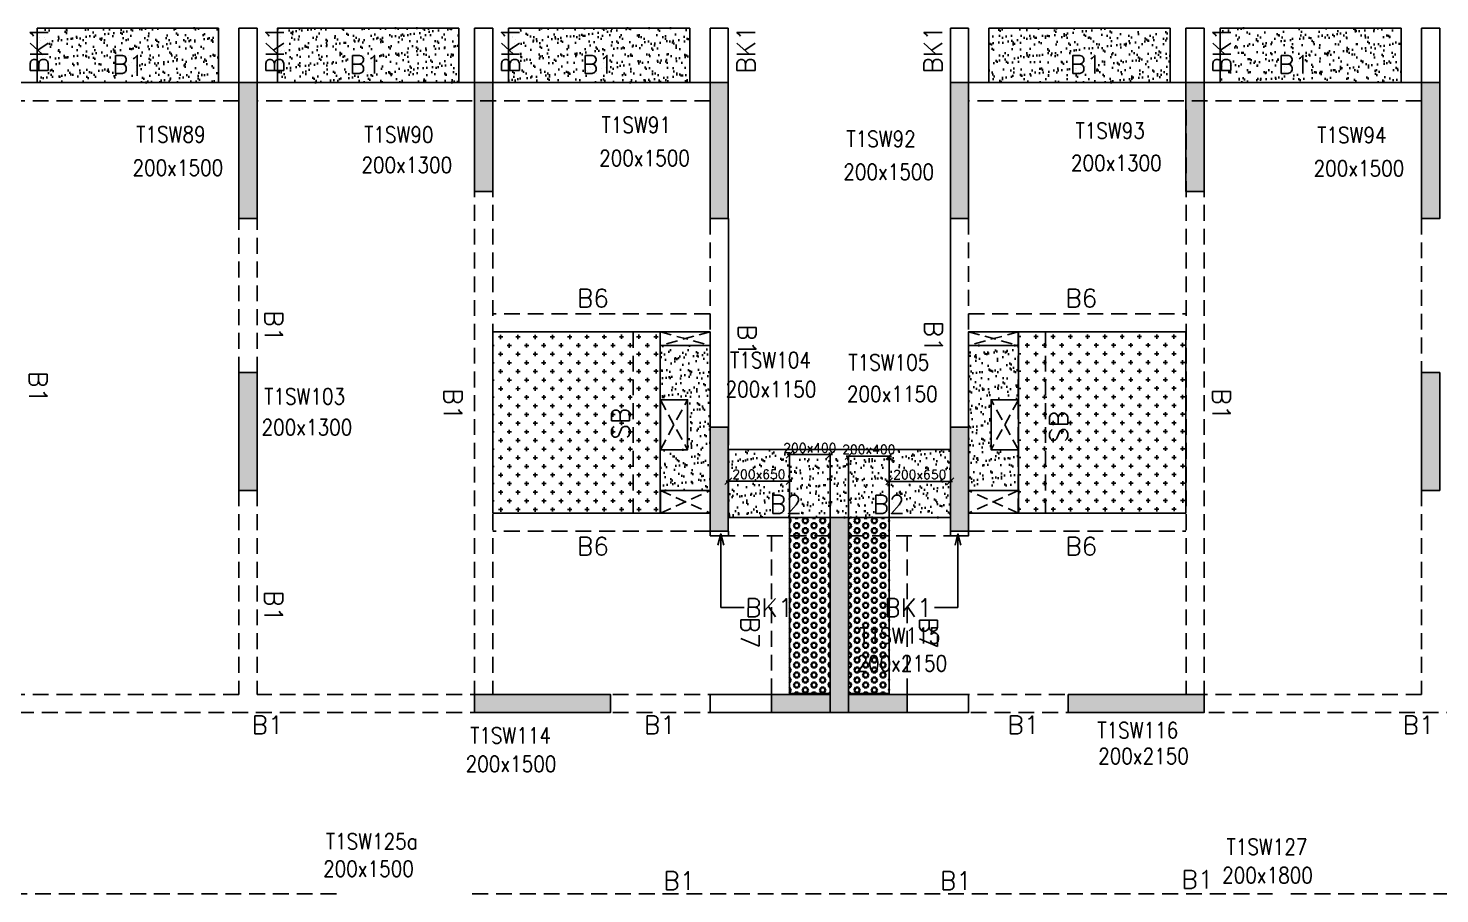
# Model space of a CAD drawing. Header units: millimetres. Extents: x 1078357 to 2594950, y -5122486 to -4636555.
# Drawn here: x 2117410 to 2132985, y -4665859 to -4656309 of the extents above; entities that cross this region are included whole.
import ezdxf

# ---------------------------------------------------------------- set-up
doc = ezdxf.new("R2010")
doc.units = ezdxf.units.MM
doc.header["$PDMODE"] = 35
for name, pattern in [('CONTINOUS', [0]), ('HIDDEN', [0.375, 0.25, -0.125]), ('New Retail block$0$CONTINOUS', [0])]:
    doc.linetypes.add(name, pattern=pattern)
doc.layers.get('0').update_dxf_attribs({"lineweight": 0})
doc.layers.get('Defpoints').update_dxf_attribs({"lineweight": 0})
for name, color, linetype, lineweight in [('A-_ANOTDIMA_D-', 6, 'Continuous', 13), ('COL. NO.', 30, 'Continuous', 25), ('COL. SIZE', 7, 'Continuous', 25), ('DIM', 9, 'Continuous', 25), ('HATCH', 8, 'Continuous', 30)]:
    doc.layers.add(name, color=color, linetype=linetype, lineweight=lineweight)
for name, color, linetype in [('B-200x325', 201, 'HIDDEN'), ('DROP SLAB', 8, 'Continuous'), ('NON STR. RCC WALL', 6, 'Continuous'), ('S-BEAM', 3, 'HIDDEN'), ('S-BEAM NO.', 6, 'Continuous'), ('S-COLUMN', 1, 'Continuous'), ('S-CUTOUT', 8, 'HIDDEN'), ('S-SLAB-PROJECTION', 54, 'New Retail block$0$CONTINOUS'), ('SLAB FOLD', 8, 'Continuous')]:
    doc.layers.add(name, color=color, linetype=linetype)
doc.styles.add('Roman', font='romans')
doc.styles.add('ROMANS', font='romans.shx', dxfattribs={"width": 0.85})
doc.dimstyles.new('HARESH', dxfattribs={"dimtxt": 150, "dimasz": 75, "dimexe": 0, "dimexo": 0, "dimgap": 25, "dimtad": 1, "dimdec": 0, "dimdsep": 46, "dimtxsty": 'Roman', "dimblk": 'OBLIQUE', "dimcen": 225, "dimdle": 25, "dimclrd": 2, "dimclre": 2, "dimclrt": 7, "dimadec": 8, "dimazin": 1, "dimtfac": 1, "dimtdec": 0, "dimtmove": 0, "dimatfit": 0, "dimfxl": 1, "dimlwd": -1, "dimlwe": -1, "dimarcsym": 0})
pattern_1 = [(37.4701541, (-856948.2, 9330660.76), (-4.7236114, 146.8264517), [0, -115.824, 0, -129.54, 0, -123.825]), (7.4701541, (-856948.2, 9330660.76), (134.9689868, 214.9772528), [0, -62.484, 0, -104.394, 0, -40.005]), (327.4701541, (-857041.93, 9330660.81), (237.2979035, 0.3075449), [0, -38.1, 0, -137.16, 0, -179.07]), (317.4701541, (-857041.93, 9330660.81), (229.1017424, 66.759465), [0, -19.05, 0, -89.916, 0, -102.87])]
pattern_2 = [(180.03079016, (-2312731.52, 14064816.13), (-95.1987999, -95.3011726), [47.625, -142.875]), (270.03079016, (-2312755.34, 14064839.93), (95.3011726, -95.1987999), [47.625, -142.875])]
pattern_3 = [(180, (2051610.09, -4474904.467), (-7e-15, -54.992613), [31.75, -63.5]), (300, (2051610.09, -4474904.467), (47.625, 27.496307), [31.75, -63.5]), (240, (2051578.34, -4474904.467), (47.625, -27.496307), [31.75, -63.5])]

# ---------------------------------------------------------------- blocks, each defined once
blk = doc.blocks.new('_Oblique')
at = {"color": 0, "linetype": 'ByBlock', "lineweight": -2}
blk.add_line((-0.5, -0.5), (0.5, 0.5), dxfattribs=at)
blk = doc.blocks.new('*D1491')
at = {"layer": 'Defpoints', "color": 0, "ltscale": 700, "transparency": 16777216}
for p in [(2125810, -4661014), (2125810, -4661709, 0), (2126260, -4661709, 0)]:
    blk.add_point(p, dxfattribs=at)
at = {"layer": 'DIM', "color": 2, "ltscale": 700, "transparency": 16777216}
for p, q in [((2126285, -4661014), (2125785, -4661014)), ((2125810, -4661709), (2125810, -4661014)), ((2126260, -4661709), (2126260, -4661014))]:
    blk.add_line(p, q, dxfattribs=at)
at = {"layer": 'DIM', "color": 2, "ltscale": 700, "transparency": 16777216, "xscale": 75, "yscale": 75, "zscale": 75, "rotation": 180}
blk.add_blockref('_Oblique', (2125810, -4661014), dxfattribs=at)
at = {"layer": 'DIM', "color": 2, "ltscale": 700, "transparency": 16777216, "xscale": 75, "yscale": 75, "zscale": 75}
blk.add_blockref('_Oblique', (2126260, -4661014), dxfattribs=at)
at = {"layer": 'DIM', "color": 7, "ltscale": 700, "transparency": 16777216, "insert": (2126035, -4660939), "char_height": 150, "attachment_point": 5, "style": 'Roman'}
blk.add_mtext('{\\H0.666667x;200x400}', dxfattribs=at)
blk = doc.blocks.new('*D1492')
at = {"layer": 'Defpoints', "color": 0, "ltscale": 700, "transparency": 16777216}
for p in [(2125135, -4661307), (2125135, -4661709, 0), (2125810, -4661709, 0)]:
    blk.add_point(p, dxfattribs=at)
at = {"layer": 'DIM', "color": 2, "ltscale": 700, "transparency": 16777216}
for p, q in [((2125835, -4661307), (2125110, -4661307)), ((2125135, -4661709), (2125135, -4661307)), ((2125810, -4661709), (2125810, -4661307))]:
    blk.add_line(p, q, dxfattribs=at)
at = {"layer": 'DIM', "color": 2, "ltscale": 700, "transparency": 16777216, "xscale": 75, "yscale": 75, "zscale": 75, "rotation": 180}
blk.add_blockref('_Oblique', (2125135, -4661307), dxfattribs=at)
at = {"layer": 'DIM', "color": 2, "ltscale": 700, "transparency": 16777216, "xscale": 75, "yscale": 75, "zscale": 75}
blk.add_blockref('_Oblique', (2125810, -4661307), dxfattribs=at)
at = {"layer": 'DIM', "color": 7, "ltscale": 700, "transparency": 16777216, "insert": (2125472, -4661232), "char_height": 150, "attachment_point": 5, "style": 'Roman'}
blk.add_mtext('{\\H0.666667x;200x650}', dxfattribs=at)
blk = doc.blocks.new('*D1493')
at = {"layer": 'Defpoints', "color": 0, "ltscale": 700, "transparency": 16777216}
for p in [(2126910, -4661032), (2126460, -4661709, 0), (2126910, -4661709, 0)]:
    blk.add_point(p, dxfattribs=at)
at = {"layer": 'DIM', "color": 2, "ltscale": 700, "transparency": 16777216}
for p, q in [((2126435, -4661032), (2126935, -4661032)), ((2126460, -4661709), (2126460, -4661032)), ((2126910, -4661709), (2126910, -4661032))]:
    blk.add_line(p, q, dxfattribs=at)
at = {"layer": 'DIM', "color": 2, "ltscale": 700, "transparency": 16777216, "xscale": 75, "yscale": 75, "zscale": 75, "rotation": 180}
blk.add_blockref('_Oblique', (2126460, -4661032), dxfattribs=at)
at = {"layer": 'DIM', "color": 2, "ltscale": 700, "transparency": 16777216, "xscale": 75, "yscale": 75, "zscale": 75}
blk.add_blockref('_Oblique', (2126910, -4661032), dxfattribs=at)
at = {"layer": 'DIM', "color": 7, "ltscale": 700, "transparency": 16777216, "insert": (2126685, -4660957), "char_height": 150, "attachment_point": 5, "style": 'Roman'}
blk.add_mtext('{\\H0.666667x;200x400}', dxfattribs=at)
blk = doc.blocks.new('*D1494')
at = {"layer": 'Defpoints', "color": 0, "ltscale": 700, "transparency": 16777216}
for p in [(2127585, -4661309), (2126910, -4661709, 0), (2127585, -4661709, 0)]:
    blk.add_point(p, dxfattribs=at)
at = {"layer": 'DIM', "color": 2, "ltscale": 700, "transparency": 16777216}
for p, q in [((2126885, -4661309), (2127610, -4661309)), ((2126910, -4661709), (2126910, -4661309)), ((2127585, -4661709), (2127585, -4661309))]:
    blk.add_line(p, q, dxfattribs=at)
at = {"layer": 'DIM', "color": 2, "ltscale": 700, "transparency": 16777216, "xscale": 75, "yscale": 75, "zscale": 75, "rotation": 180}
blk.add_blockref('_Oblique', (2126910, -4661309), dxfattribs=at)
at = {"layer": 'DIM', "color": 2, "ltscale": 700, "transparency": 16777216, "xscale": 75, "yscale": 75, "zscale": 75}
blk.add_blockref('_Oblique', (2127585, -4661309), dxfattribs=at)
at = {"layer": 'DIM', "color": 7, "ltscale": 700, "transparency": 16777216, "insert": (2127247, -4661234), "char_height": 150, "attachment_point": 5, "style": 'Roman'}
blk.add_mtext('{\\H0.666667x;200x650}', dxfattribs=at)
blk = doc.blocks.new('G$CD63B60BD')
at = {"layer": 'COL. NO.', "linetype": 'Continuous', "style": 'ROMANS', "width": 0.85}
for s, p in [('T1SW91', (74827, 15346, -320)), ('T1SW93', (80056, 15282, -320)), ('T1SW89', (69692, 15241, -320)), ('T1SW90', (72207, 15239, -270)), ('T1SW92', (77528, 15192, -320)), ('T1SW94', (82723, 15234, -320)), ('T1SW104', (76244, 12751, -320)), ('T1SW105', (77550, 12725, -320)), ('T1SW103', (71104, 12350, -320)), ('T1SW115', (77672, 9711, -320)), ('T1SW114', (73376, 8609, -320)), ('T1SW116', (80297, 8667, -320)), ('T1SW125a', (71784, 7441, -320)), ('T1SW127', (81723, 7381, -320))]:
    blk.add_text(s, height=175, dxfattribs=at).set_placement(p)
at = {"layer": 'COL. SIZE', "linetype": 'Continuous', "style": 'ROMANS', "width": 0.85}
for s, p in [('200x1500', (74800, 14979, -320)), ('200x1500', (69651, 14873, -320)), ('200x1300', (72177, 14904, -270)), ('200x1500', (77494, 14828, -320)), ('200x1300', (80006, 14926, -320)), ('200x1500', (82683, 14866, -320)), ('200x1150', (76195, 12430, -320)), ('200x1150', (77534, 12377, -320)), ('200x1300', (71075, 12010, -320)), ('200x2150', (77639, 9404, -320)), ('200x1500', (73327, 8296, -320)), ('200x2150', (80306, 8381, -320)), ('200x1500', (71754, 7138, -320)), ('200x1800', (81674, 7067, -320))]:
    blk.add_text(s, height=175, dxfattribs=at).set_placement(p)

msp = doc.modelspace()

# ---------------------------------------------------------------- hatches: boundary and pattern name
at = {"layer": 'DROP SLAB'}
h = msp.add_hatch(dxfattribs=at)
h.set_pattern_fill('CROSS', color=8, scale=15, angle=179.96921)
h.set_pattern_definition(pattern_2)
h.paths.add_polyline_path([(2124384.6, -4659659.8), (2122534.9, -4659659.8), (2122534.9, -4661659.6), (2124384.6, -4661659.6)])
h = msp.add_hatch(dxfattribs=at)
h.set_pattern_fill('CROSS', color=8, scale=15, angle=0.03079)
h.set_pattern_definition(pattern_2)
h.paths.add_polyline_path([(2128335.1, -4659659.7), (2130184.9, -4659659.7), (2130184.9, -4661659.5), (2128335.1, -4661659.5)])
at = {"layer": 'HATCH'}
h = msp.add_hatch(dxfattribs=at)
h.set_pattern_fill('AR-SAND', color=8, scale=3, angle=179.97015)
h.set_pattern_definition([(37.4701541, (-846448.2, 9330660.76), (-4.7236114, 146.8264517), [0, -115.824, 0, -129.54, 0, -123.825]), (7.4701541, (-846448.2, 9330660.76), (134.9689868, 214.9772528), [0, -62.484, 0, -104.394, 0, -40.005]), (327.4701541, (-846541.93, 9330660.81), (237.2979035, 0.3075449), [0, -38.1, 0, -137.16, 0, -179.07]), (317.4701541, (-846541.93, 9330660.81), (229.1017424, 66.759465), [0, -19.05, 0, -89.916, 0, -102.87])])
h.paths.add_polyline_path([(2119510.3, -4656309.5), (2117510.3, -4656309.5), (2117510.3, -4656909.5), (2119510.3, -4656909.5)])
h = msp.add_hatch(dxfattribs=at)
h.set_pattern_fill('AR-SAND', color=8, scale=3, angle=179.97015)
h.set_pattern_definition([(37.4701541, (-849098.2, 9330660.76), (-4.7236114, 146.8264517), [0, -115.824, 0, -129.54, 0, -123.825]), (7.4701541, (-849098.2, 9330660.76), (134.9689868, 214.9772528), [0, -62.484, 0, -104.394, 0, -40.005]), (327.4701541, (-849191.93, 9330660.81), (237.2979035, 0.3075449), [0, -38.1, 0, -137.16, 0, -179.07]), (317.4701541, (-849191.93, 9330660.81), (229.1017424, 66.759465), [0, -19.05, 0, -89.916, 0, -102.87])])
h.paths.add_polyline_path([(2122160.3, -4656309.5), (2120160.3, -4656309.5), (2120160.3, -4656909.5), (2122160.3, -4656909.5)])
h = msp.add_hatch(dxfattribs=at)
h.set_pattern_fill('AR-SAND', color=8, scale=3, angle=179.97015)
h.set_pattern_definition([(37.4701541, (-851648.2, 9330660.76), (-4.7236114, 146.8264517), [0, -115.824, 0, -129.54, 0, -123.825]), (7.4701541, (-851648.2, 9330660.76), (134.9689868, 214.9772528), [0, -62.484, 0, -104.394, 0, -40.005]), (327.4701541, (-851741.93, 9330660.81), (237.2979035, 0.3075449), [0, -38.1, 0, -137.16, 0, -179.07]), (317.4701541, (-851741.93, 9330660.81), (229.1017424, 66.759465), [0, -19.05, 0, -89.916, 0, -102.87])])
h.paths.add_polyline_path([(2124710.3, -4656309.5), (2122710.3, -4656309.5), (2122710.3, -4656909.5), (2124710.3, -4656909.5)])
h = msp.add_hatch(dxfattribs=at)
h.set_pattern_fill('AR-SAND', color=8, scale=3, angle=179.97015)
h.set_pattern_definition(pattern_1)
h.paths.add_polyline_path([(2130010.3, -4656309.5), (2128010.3, -4656309.5), (2128010.3, -4656909.5), (2130010.3, -4656909.5)])
h = msp.add_hatch(dxfattribs=at)
h.set_pattern_fill('AR-SAND', color=8, scale=3, angle=179.97015)
h.set_pattern_definition(pattern_1)
h.paths.add_polyline_path([(2132560.3, -4656309.5), (2130560.3, -4656309.5), (2130560.3, -4656909.5), (2132560.3, -4656909.5)])
h = msp.add_hatch(dxfattribs=at)
h.set_pattern_fill('AR-SAND', color=8, scale=3, angle=0.02985)
h.set_pattern_definition([(37.47015413, (-2907098.67, 18698699.15), (-4.72361136, 146.8264517), [0, -115.824, 0, -129.54, 0, -123.825]), (7.4701541, (-2907098.67, 18698699.15), (134.9689868, 214.9772528), [0, -62.484, 0, -104.394, 0, -40.005]), (327.4701541, (-2907192.4, 18698699.2), (237.2979035, 0.3075449), [0, -38.1, 0, -137.16, 0, -179.07]), (317.4701541, (-2907192.4, 18698699.2), (229.1017424, 66.759465), [0, -19.05, 0, -89.916, 0, -102.87])])
h.paths.add_polyline_path([(2124934.3, -4659809.5), (2124384.3, -4659809.5), (2124384.3, -4660409.5), (2124684.3, -4660409.5), (2124684.3, -4660959.5), (2124384.3, -4660959.4), (2124384.3, -4661409.5), (2124934.3, -4661409.5)])
h = msp.add_hatch(dxfattribs=at)
h.set_pattern_fill('AR-SAND', color=8, scale=3, angle=179.97015)
h.set_pattern_definition([(37.47015413, (-2907097.9, 18698699.08), (-4.72361136, 146.8264517), [0, -115.824, 0, -129.54, 0, -123.825]), (7.4701541, (-2907097.9, 18698699.08), (134.9689868, 214.9772528), [0, -62.484, 0, -104.394, 0, -40.005]), (327.4701541, (-2907191.62, 18698699.13), (237.2979035, 0.3075449), [0, -38.1, 0, -137.16, 0, -179.07]), (317.4701541, (-2907191.62, 18698699.13), (229.1017424, 66.759465), [0, -19.05, 0, -89.916, 0, -102.87])])
h.paths.add_polyline_path([(2127785.1, -4659809.5), (2128335.1, -4659809.5), (2128335.1, -4660409.6), (2128035.1, -4660409.6), (2128035.1, -4660959.5), (2128335.1, -4660959.5), (2128335.1, -4661409.5), (2127785.1, -4661409.5)])
h = msp.add_hatch(dxfattribs=at)
h.set_pattern_fill('AR-SAND', color=8, scale=3, angle=179.97015)
h.set_pattern_definition([(37.4701541, (-1948873.02, 14014629.86), (-4.72361136, 146.8264517), [0, -115.824, 0, -129.54, 0, -123.825]), (7.4701541, (-1948873.02, 14014629.86), (134.9689868, 214.9772528), [0, -62.484, 0, -104.394, 0, -40.005]), (327.4701541, (-1948966.74, 14014629.91), (237.2979035, 0.3075449), [0, -38.1, 0, -137.16, 0, -179.07]), (317.4701541, (-1948966.74, 14014629.9), (229.1017424, 66.759465), [0, -19.05, 0, -89.916, 0, -102.87])])
h.paths.add_polyline_path([(2127585.2, -4660959.4), (2125135.2, -4660959.4), (2125135.2, -4661709.4), (2127585.2, -4661709.4)])
h = msp.add_hatch(dxfattribs=at)
h.set_pattern_fill('AR-SAND', color=8, scale=3, angle=179.97015)
h.set_pattern_definition([(37.4701541, (-1948872.92, 14014629.86), (-4.72361136, 146.8264517), [0, -115.824, 0, -129.54, 0, -123.825]), (7.4701541, (-1948872.92, 14014629.86), (134.9689868, 214.9772528), [0, -62.484, 0, -104.394, 0, -40.005]), (327.4701541, (-1948966.65, 14014629.91), (237.2979035, 0.3075449), [0, -38.1, 0, -137.16, 0, -179.07]), (317.4701541, (-1948966.65, 14014629.9), (229.1017424, 66.759465), [0, -19.05, 0, -89.916, 0, -102.87])])
h.paths.add_polyline_path([(2127585.3, -4661109.5), (2125135.3, -4661109.5), (2125135.3, -4661709.4), (2127585.3, -4661709.4)])
at = {"layer": 'HATCH', "ltscale": 1000}
h = msp.add_hatch(dxfattribs=at)
h.set_pattern_fill('HEX', color=8, scale=10, angle=180)
h.set_pattern_definition(pattern_3)
h.paths.add_polyline_path([(2126260.1, -4663648.9), (2125810.1, -4663648.9), (2125810.1, -4661709.5), (2126260.1, -4661709.5)])
h = msp.add_hatch(dxfattribs=at)
h.set_pattern_fill('HEX', color=8, scale=10, angle=180)
h.set_pattern_definition(pattern_3)
h.paths.add_polyline_path([(2126910.1, -4663649.4), (2126460.1, -4663649.4), (2126460.1, -4661709.5), (2126910.1, -4661709.5)])
at = {"layer": 'S-COLUMN', "lineweight": 25, "extrusion": (-1.00316e-06, 2.11765e-11, 1)}
h = msp.add_hatch(color=1, dxfattribs=at)
h.dxf.hatch_style = 1
h.paths.add_polyline_path([(2119734.9, -4656909.5), (2119934.9, -4656909.5), (2119934.9, -4658409.5), (2119734.9, -4658409.5)])
at = {"layer": 'S-COLUMN', "lineweight": 25, "extrusion": (1.00316e-06, 1.91639e-11, 1)}
h = msp.add_hatch(color=1, dxfattribs=at)
h.dxf.hatch_style = 1
h.paths.add_polyline_path([(2119934.9, -4656909.5), (2119734.9, -4656909.5), (2119734.9, -4658409.5), (2119934.9, -4658409.5)])
at = {"layer": 'S-COLUMN', "lineweight": 25}
h = msp.add_hatch(color=1, dxfattribs=at)
h.dxf.hatch_style = 1
h.paths.add_polyline_path([(2122334.9, -4658109.6), (2122534.9, -4658109.6), (2122534.9, -4656909.5), (2122334.9, -4656909.5)])
at = {"layer": 'S-COLUMN', "lineweight": 25, "extrusion": (-1.00316e-06, 2.11765e-11, 1)}
h = msp.add_hatch(color=1, dxfattribs=at)
h.dxf.hatch_style = 1
h.paths.add_polyline_path([(2124934.9, -4656909.5), (2125134.9, -4656909.5), (2125134.9, -4658409.5), (2124934.9, -4658409.5)])
at = {"layer": 'S-COLUMN', "lineweight": 25, "extrusion": (1.00316e-06, 1.91639e-11, 1)}
h = msp.add_hatch(color=1, dxfattribs=at)
h.dxf.hatch_style = 1
h.paths.add_polyline_path([(2127784.9, -4656909.5), (2127584.9, -4656909.5), (2127584.9, -4658409.5), (2127784.9, -4658409.5)])
at = {"layer": 'S-COLUMN', "lineweight": 25}
h = msp.add_hatch(color=1, dxfattribs=at)
h.dxf.hatch_style = 1
h.paths.add_polyline_path([(2130184.9, -4658109.6), (2130384.9, -4658109.6), (2130384.9, -4656909.5), (2130184.9, -4656909.5)])
at = {"layer": 'S-COLUMN', "lineweight": 25, "extrusion": (-1.00316e-06, 2.11765e-11, 1)}
h = msp.add_hatch(color=1, dxfattribs=at)
h.dxf.hatch_style = 1
h.paths.add_polyline_path([(2132784.9, -4656909.6), (2132984.9, -4656909.6), (2132984.9, -4658409.5), (2132784.9, -4658409.5)])
at = {"layer": 'S-COLUMN', "lineweight": 25, "extrusion": (1.00316e-06, 1.91639e-11, 1)}
h = msp.add_hatch(color=1, dxfattribs=at)
h.dxf.hatch_style = 1
h.paths.add_polyline_path([(2132984.9, -4656909.6), (2132784.9, -4656909.6), (2132784.9, -4658409.5), (2132984.9, -4658409.5)])
at = {"layer": 'S-COLUMN', "lineweight": 25, "extrusion": (-1.00316e-06, 2.11765e-11, 1)}
h = msp.add_hatch(color=1, dxfattribs=at)
h.dxf.hatch_style = 1
h.paths.add_polyline_path([(2119734.9, -4661409.5), (2119934.9, -4661409.5), (2119934.9, -4660109.5), (2119734.9, -4660109.5)])
at = {"layer": 'S-COLUMN', "lineweight": 25, "extrusion": (1.00316e-06, 1.91639e-11, 1)}
h = msp.add_hatch(color=1, dxfattribs=at)
h.dxf.hatch_style = 1
h.paths.add_polyline_path([(2119934.9, -4661409.5), (2119734.9, -4661409.5), (2119734.9, -4660109.5), (2119934.9, -4660109.5)])
at = {"layer": 'S-COLUMN', "lineweight": 25, "extrusion": (-1.00316e-06, 2.11765e-11, 1)}
h = msp.add_hatch(color=1, dxfattribs=at)
h.dxf.hatch_style = 1
h.paths.add_polyline_path([(2132784.9, -4661409.5), (2132984.9, -4661409.5), (2132984.9, -4660109.5), (2132784.9, -4660109.5)])
at = {"layer": 'S-COLUMN', "lineweight": 25, "extrusion": (1.00316e-06, 1.91639e-11, 1)}
h = msp.add_hatch(color=1, dxfattribs=at)
h.dxf.hatch_style = 1
h.paths.add_polyline_path([(2132984.9, -4661409.5), (2132784.9, -4661409.5), (2132784.9, -4660109.5), (2132984.9, -4660109.5)])
at = {"layer": 'S-COLUMN', "lineweight": 25, "extrusion": (-1.00316e-06, 2.11765e-11, 1)}
h = msp.add_hatch(color=1, dxfattribs=at)
h.dxf.hatch_style = 1
h.paths.add_polyline_path([(2124934.9, -4661859.5), (2125134.9, -4661859.5), (2125134.9, -4660709.5), (2124934.9, -4660709.5)])
at = {"layer": 'S-COLUMN', "lineweight": 25, "extrusion": (1.00316e-06, 1.91639e-11, 1)}
h = msp.add_hatch(color=1, dxfattribs=at)
h.dxf.hatch_style = 1
h.paths.add_polyline_path([(2127784.9, -4661859.5), (2127584.9, -4661859.5), (2127584.9, -4660709.5), (2127784.9, -4660709.5)])
at = {"layer": 'S-COLUMN', "lineweight": 25}
h = msp.add_hatch(color=1, dxfattribs=at)
h.dxf.hatch_style = 1
h.paths.add_polyline_path([(2126259.9, -4663659.6), (2125609.9, -4663659.6), (2125609.9, -4663859.6), (2126459.9, -4663859.6), (2126459.9, -4661709.6), (2126259.9, -4661709.6)])
at = {"layer": 'S-COLUMN', "lineweight": 25, "extrusion": (1.00316e-06, 1.91639e-11, 1)}
h = msp.add_hatch(color=1, dxfattribs=at)
h.dxf.hatch_style = 1
h.paths.add_polyline_path([(2126459.9, -4663659.6), (2127109.9, -4663659.6), (2127109.9, -4663859.6), (2126259.9, -4663859.6), (2126259.9, -4661709.6), (2126459.9, -4661709.6)])
at = {"layer": 'S-COLUMN', "lineweight": 25}
h = msp.add_hatch(color=1, dxfattribs=at)
h.dxf.hatch_style = 1
h.paths.add_polyline_path([(2122334.9, -4663659.5), (2123834.9, -4663659.5), (2123834.9, -4663859.5), (2122334.9, -4663859.5)])
h = msp.add_hatch(color=1, dxfattribs=at)
h.dxf.hatch_style = 1
h.paths.add_polyline_path([(2128884.9, -4663659.5), (2130384.9, -4663659.5), (2130384.9, -4663859.5), (2128884.9, -4663859.5)])

# ---------------------------------------------------------------- linework, layer by layer
at = {"layer": 'DROP SLAB', "color": 3, "linetype": 'CONTINOUS', "ltscale": 500, "elevation": 0}
for points in [[(2124384.6, -4659659.8), (2122534.9, -4659659.8), (2122534.9, -4661659.6), (2124384.6, -4661659.6)], [(2124384.6, -4659659.8), (2124934.6, -4659659.8), (2124934.6, -4659809.5), (2124384.6, -4659809.5)], [(2128335.1, -4659659.8), (2127785.1, -4659659.8), (2127785.1, -4659809.5), (2128335.1, -4659809.5)], [(2128335.1, -4659659.7), (2130184.9, -4659659.7), (2130184.9, -4661659.5), (2128335.1, -4661659.5)], [(2124385, -4660409.5), (2124685, -4660409.5), (2124685, -4660959.5), (2124385, -4660959.5)], [(2128335.1, -4660409.5), (2128035.1, -4660409.5), (2128035.1, -4660959.5), (2128335.1, -4660959.5)], [(2124385.1, -4661409.5), (2124934.9, -4661409.5), (2124934.9, -4661659.6), (2124385.1, -4661659.6)], [(2128335.1, -4661409.5), (2127785.2, -4661409.5), (2127785.2, -4661659.6), (2128335.1, -4661659.6)]]:
    msp.add_lwpolyline(points, close=True, dxfattribs=at)
at = {"layer": 'NON STR. RCC WALL', "elevation": 0}
for points in [[(2125609.9, -4663659.6), (2125609.9, -4663859.6), (2124934.9, -4663859.6), (2124934.9, -4663659.6)], [(2127784.9, -4663659.5), (2127784.9, -4663859.5), (2127109.9, -4663859.6), (2127109.9, -4663659.6)]]:
    msp.add_lwpolyline(points, close=True, dxfattribs=at)
at = {"layer": 'S-BEAM', "linetype": 'CONTINOUS', "ltscale": 700}
for p, q in [((2119934.9, -4656309.4, 0), (2119734.9, -4656309.4, 0)), ((2119734.9, -4656309.4, 0), (2119734.9, -4656909.4, 0)), ((2119934.9, -4656909.4, 0), (2119934.9, -4656309.4, 0)), ((2122534.9, -4656309.5, 0), (2122334.9, -4656309.5, 0)), ((2122334.9, -4656309.5, 0), (2122334.9, -4656909.5, 0)), ((2122534.9, -4656909.5, 0), (2122534.9, -4656309.5, 0)), ((2125134.9, -4656309.5, 0), (2124934.9, -4656309.5, 0)), ((2124934.9, -4656309.5, 0), (2124934.9, -4656909.5, 0)), ((2125134.9, -4656909.5, 0), (2125134.9, -4656309.5, 0)), ((2127784.9, -4656309.5, 0), (2127584.9, -4656309.5, 0)), ((2127584.9, -4656309.5, 0), (2127584.9, -4656909.5, 0)), ((2127784.9, -4656909.5, 0), (2127784.9, -4656309.5, 0)), ((2130384.9, -4656309.5, 0), (2130184.9, -4656309.5, 0)), ((2130184.9, -4656309.5, 0), (2130184.9, -4656909.5, 0)), ((2130384.9, -4656909.5, 0), (2130384.9, -4656309.5, 0)), ((2132984.9, -4656309.5, 0), (2132784.9, -4656309.5, 0)), ((2132784.9, -4656309.5, 0), (2132784.9, -4656909.5, 0)), ((2132984.9, -4656909.5, 0), (2132984.9, -4656309.5, 0)), ((2119735.3, -4656909.5, 0), (2114735.3, -4656909.5, 0)), ((2124935.3, -4656909.5, 0), (2119935.3, -4656909.5, 0)), ((2132785.3, -4656909.5, 0), (2127785.3, -4656909.5, 0)), ((2125135.3, -4658409.4, 0), (2125135.3, -4660909.5, 0)), ((2127585.3, -4658409.4, 0), (2127585.3, -4660909.5, 0)), ((2127585.3, -4661709.4, 0), (2125135.3, -4661709.4, 0))]:
    msp.add_line(p, q, dxfattribs=at)
at = {"layer": 'S-BEAM', "linetype": 'HIDDEN', "ltscale": 700}
for p, q in [((2119735.3, -4657109.5, 0), (2114735.3, -4657109.5, 0)), ((2124935.3, -4657109.5, 0), (2119935.3, -4657109.5, 0)), ((2122335.3, -4657209.5, 0), (2122335.3, -4663659.4, 0)), ((2122535.3, -4657209.5, 0), (2122535.3, -4663659.4, 0)), ((2132785.3, -4657109.5, 0), (2127785.3, -4657109.5, 0)), ((2130185.3, -4657209.5, 0), (2130185.3, -4663659.4, 0)), ((2130385.3, -4657209.5, 0), (2130385.3, -4663659.4, 0)), ((2119735.3, -4660109.4, 0), (2119735.3, -4658409.4, 0)), ((2119935.3, -4660109.4, 0), (2119935.3, -4658409.4, 0)), ((2124935.3, -4658409.4, 0), (2124935.3, -4660909.5, 0)), ((2127785.3, -4658409.4, 0), (2127785.3, -4660909.5, 0)), ((2132785.3, -4658409.4, 0), (2132785.3, -4660109.4, 0)), ((2124084.6, -4659659.8, 0), (2124084.6, -4661659.6, 0)), ((2128334.9, -4659660, 0), (2128334.9, -4661659.8, 0)), ((2128634.9, -4659660, 0), (2128634.9, -4661659.8, 0)), ((2119735.3, -4661409.5, 0), (2119735.3, -4663659.5, 0)), ((2119935.3, -4661409.5, 0), (2119935.3, -4663659.5, 0)), ((2132785.3, -4661409.5, 0), (2132785.3, -4663659.5, 0)), ((2126260.3, -4661909.4, 0), (2125135.3, -4661909.4, 0)), ((2126460.3, -4661909.4, 0), (2127585.3, -4661909.4, 0)), ((2119735.3, -4663659.4, 0), (2113410.1, -4663659.4, 0)), ((2125610.1, -4663659.4, 0), (2119935.3, -4663659.4, 0)), ((2132785.3, -4663659.4, 0), (2127110.1, -4663659.4, 0)), ((2125610.1, -4663859.4, 0), (2113410.1, -4663859.4, 0)), ((2135335.3, -4663859.4, 0), (2127110.1, -4663859.4, 0)), ((2120810.3, -4665859.4, 0), (2116310.3, -4665859.4, 0)), ((2122310.3, -4665859.5, 0), (2131140.3, -4665859.5, 0)), ((2131340.3, -4665859.5, 0), (2135335.3, -4665859.5, 0))]:
    msp.add_line(p, q, dxfattribs=at)
at = {"layer": 'S-BEAM', "ltscale": 700}
for p, q in [((2124934.9, -4659459.8, 0), (2122535, -4659459.8, 0)), ((2127784.9, -4659459.7, 0), (2130184.9, -4659459.7, 0)), ((2124934.7, -4661859.6, 0), (2122534.9, -4661859.6, 0)), ((2127785.1, -4661859.5, 0), (2130184.9, -4661859.5, 0)), ((2125609.8, -4661909.5, 0), (2125609.8, -4663659.5, 0)), ((2127110.1, -4661909.5, 0), (2127110.1, -4663659.5, 0))]:
    msp.add_line(p, q, dxfattribs=at)
at = {"layer": 'S-BEAM', "linetype": 'Continuous', "ltscale": 700}
for p, q in [((2124934.9, -4659659.8, 0), (2122534.9, -4659659.8, 0)), ((2127784.9, -4659659.7, 0), (2130184.9, -4659659.7, 0)), ((2124934.7, -4661659.6, 0), (2122534.9, -4661659.6, 0)), ((2127785.1, -4661659.5, 0), (2130184.9, -4661659.5, 0)), ((2125809.8, -4661909.5, 0), (2125809.8, -4663648.8, 0)), ((2126910.1, -4661909.5, 0), (2126910.1, -4663648.8, 0))]:
    msp.add_line(p, q, dxfattribs=at)
at = {"layer": 'S-BEAM', "linetype": 'ByBlock', "ltscale": 700}
msp.add_line((2124384.6, -4659659.8, 0), (2124384.6, -4661659.6, 0), dxfattribs=at)
at = {"layer": 'S-BEAM', "linetype": 'Continuous', "ltscale": 700, "elevation": 0}
for points in [[(2124935.4, -4661859.5), (2125135.4, -4661859.5), (2125135.4, -4661909.7), (2124935.4, -4661909.7)], [(2127785.4, -4661859.5), (2127585.4, -4661859.5), (2127585.4, -4661909.7), (2127785.4, -4661909.7)]]:
    msp.add_lwpolyline(points, close=True, dxfattribs=at)
at = {"layer": 'S-COLUMN', "color": 1, "lineweight": 25, "extrusion": (-1.00316e-06, 2.11765e-11, 1), "elevation": -2.1}
for points in [[(2119734.9, -4656909.5), (2119934.9, -4656909.5), (2119934.9, -4658409.5), (2119734.9, -4658409.5)], [(2124934.9, -4656909.5), (2125134.9, -4656909.5), (2125134.9, -4658409.5), (2124934.9, -4658409.5)], [(2132784.9, -4656909.6), (2132984.9, -4656909.6), (2132984.9, -4658409.5), (2132784.9, -4658409.5)], [(2119734.9, -4661409.5), (2119934.9, -4661409.5), (2119934.9, -4660109.5), (2119734.9, -4660109.5)], [(2132784.9, -4661409.5), (2132984.9, -4661409.5), (2132984.9, -4660109.5), (2132784.9, -4660109.5)], [(2124934.9, -4661859.5), (2125134.9, -4661859.5), (2125134.9, -4660709.5), (2124934.9, -4660709.5)]]:
    msp.add_lwpolyline(points, close=True, dxfattribs=at)
at = {"layer": 'S-COLUMN', "color": 1, "lineweight": 25, "extrusion": (1.00316e-06, 1.91639e-11, 1)}
for points, elevation in [([(2119934.9, -4656909.5), (2119734.9, -4656909.5), (2119734.9, -4658409.5), (2119934.9, -4658409.5)], 2.1), ([(2127784.9, -4656909.5), (2127584.9, -4656909.5), (2127584.9, -4658409.5), (2127784.9, -4658409.5)], 2.1), ([(2132984.9, -4656909.6), (2132784.9, -4656909.6), (2132784.9, -4658409.5), (2132984.9, -4658409.5)], 2.1), ([(2119934.9, -4661409.5), (2119734.9, -4661409.5), (2119734.9, -4660109.5), (2119934.9, -4660109.5)], 2.1), ([(2132984.9, -4661409.5), (2132784.9, -4661409.5), (2132784.9, -4660109.5), (2132984.9, -4660109.5)], 1.9), ([(2127784.9, -4661859.5), (2127584.9, -4661859.5), (2127584.9, -4660709.5), (2127784.9, -4660709.5)], 2.1)]:
    msp.add_lwpolyline(points, close=True, dxfattribs=dict(at, elevation=elevation))
at = {"layer": 'S-COLUMN', "color": 1, "lineweight": 25, "elevation": 0}
for points in [[(2122334.9, -4656909.5), (2122534.9, -4656909.5), (2122534.9, -4658109.6), (2122334.9, -4658109.6)], [(2130184.9, -4656909.5), (2130384.9, -4656909.5), (2130384.9, -4658109.6), (2130184.9, -4658109.6)], [(2122334.9, -4663659.5), (2123834.9, -4663659.5), (2123834.9, -4663859.5), (2122334.9, -4663859.5)], [(2128884.9, -4663659.5), (2130384.9, -4663659.5), (2130384.9, -4663859.5), (2128884.9, -4663859.5)]]:
    msp.add_lwpolyline(points, close=True, dxfattribs=at)
msp.add_lwpolyline([(2126259.9, -4663659.6), (2125609.9, -4663659.6), (2125609.9, -4663859.6), (2126459.9, -4663859.6), (2126459.9, -4661709.6), (2126259.9, -4661709.6), (2126259.9, -4663659.6)], dxfattribs=at)
at = {"layer": 'S-COLUMN', "color": 1, "lineweight": 25, "extrusion": (1.00316e-06, 1.91639e-11, 1), "elevation": 2.1}
msp.add_lwpolyline([(2126459.9, -4663659.6), (2127109.9, -4663659.6), (2127109.9, -4663859.6), (2126259.9, -4663859.6), (2126259.9, -4661709.6), (2126459.9, -4661709.6), (2126459.9, -4663659.6)], dxfattribs=at)
at = {"layer": 'S-CUTOUT', "ltscale": 500}
for p, q in [((2124934.6, -4659659.5, 0), (2124384.6, -4659809.5, 0)), ((2124385.5, -4659659.8, 0), (2124934.6, -4659809.5, 0)), ((2127785.1, -4659659.5, 0), (2128335.1, -4659809.5, 0)), ((2128334.3, -4659659.8, 0), (2127785.1, -4659809.5, 0)), ((2124384.9, -4660409.5, 0), (2124685, -4660959.5, 0)), ((2124384.9, -4660959.5, 0), (2124685, -4660409.5, 0)), ((2128335.1, -4660409.5, 0), (2128035.1, -4660959.5, 0)), ((2128335.1, -4660959.5, 0), (2128035.1, -4660409.5, 0)), ((2124385.1, -4661409.5, 0), (2124934.9, -4661659.6, 0)), ((2124385.1, -4661659.6, 0), (2124935.1, -4661409.5, 0)), ((2128335.1, -4661659.6, 0), (2127785.1, -4661409.5, 0)), ((2128335.1, -4661409.5, 0), (2127785.2, -4661659.6, 0))]:
    msp.add_line(p, q, dxfattribs=at)
at = {"layer": 'S-SLAB-PROJECTION', "elevation": 0}
for points in [[(2119510.3, -4656309.5), (2117510.3, -4656309.5), (2117510.3, -4656909.5), (2119510.3, -4656909.5)], [(2122160.3, -4656309.5), (2120160.3, -4656309.5), (2120160.3, -4656909.5), (2122160.3, -4656909.5)], [(2124710.3, -4656309.5), (2122710.3, -4656309.5), (2122710.3, -4656909.5), (2124710.3, -4656909.5)], [(2130010.3, -4656309.5), (2128010.3, -4656309.5), (2128010.3, -4656909.5), (2130010.3, -4656909.5)], [(2132560.3, -4656309.5), (2130560.3, -4656309.5), (2130560.3, -4656909.5), (2132560.3, -4656909.5)], [(2127585.2, -4660959.4), (2125135.2, -4660959.4), (2125135.2, -4661709.4), (2127585.2, -4661709.4)]]:
    msp.add_lwpolyline(points, close=True, dxfattribs=at)
at = {"layer": 'SLAB FOLD', "color": 8, "ltscale": 1000, "elevation": 0}
for points in [[(2124934.3, -4659809.5), (2124384.3, -4659809.5), (2124384.3, -4660409.5), (2124684.3, -4660409.5), (2124684.3, -4660959.5), (2124384.3, -4660959.4), (2124384.3, -4661409.5), (2124934.3, -4661409.5), (2124934.3, -4659809.5)], [(2127785.1, -4659809.5), (2128335.1, -4659809.5), (2128335.1, -4660409.6), (2128035.1, -4660409.6), (2128035.1, -4660959.5), (2128335.1, -4660959.5), (2128335.1, -4661409.5), (2127785.1, -4661409.5), (2127785.1, -4659809.5)]]:
    msp.add_lwpolyline(points, dxfattribs=at)
for points in [[(2125809.9, -4663648.9), (2126260, -4663648.9), (2126260, -4661709.5), (2125809.9, -4661709.5)], [(2126910.3, -4663648.9), (2126460.1, -4663648.9), (2126460.1, -4661709.5), (2126910.3, -4661709.5)]]:
    msp.add_lwpolyline(points, close=True, dxfattribs=at)

# ---------------------------------------------------------------- block references
at = {"layer": 'A-_ANOTDIMA_D-', "color": 2, "ltscale": 700}
msp.add_blockref('G$CD63B60BD', (2048910, -4672809.5, 0), dxfattribs=at)

# ---------------------------------------------------------------- texts
at = {"layer": 'B-200x325', "linetype": 'Continuous', "ltscale": 700, "style": 'ROMANS'}
for rotation, p in [(0.00055, (2123465.4, -4659387.6, -2.7)), (359.99866, (2128854.4, -4659387.6, -2.7)), (0.00055, (2123465.4, -4662124.8, -2.7)), (359.99866, (2128854.4, -4662124.7, -2.7))]:
    msp.add_text('B6', height=200, rotation=rotation, dxfattribs=at).set_placement(p)
at = {"layer": 'S-BEAM NO.', "linetype": 'CONTINOUS', "ltscale": 700, "style": 'ROMANS'}
for p in [(2117630.6, -4656809.1, 50), (2120230.6, -4656809.1, 50), (2122830.6, -4656809.1, 50), (2125430.6, -4656809.1, 50)]:
    msp.add_text('BK1', height=200, rotation=90, dxfattribs=at).set_placement(p)
at = {"layer": 'S-BEAM NO.', "linetype": 'HIDDEN', "ltscale": 500, "style": 'ROMANS'}
for s, rotation, p in [('BK1', 90, (2127493, -4656809.1, 50)), ('BK1', 90, (2130680.6, -4656809.1, 50)), ('B1', 359.99906, (2118337.9, -4656809.1, -2.7)), ('B1', 359.99906, (2120955, -4656809.1, -2.7)), ('B1', 359.99906, (2123520.9, -4656809.1, -2.7)), ('B1', 359.99906, (2128903.6, -4656809.1, -2.7)), ('B1', 359.99906, (2131201, -4656809.1, -2.7)), ('B1', 269.99906, (2120019.2, -4659423.5, -2.7)), ('B1', 269.99906, (2127299.3, -4659536.6, -2.7)), ('B1', 269.99906, (2125241.8, -4659575.4, -2.7)), ('B1', 269.99906, (2117419.2, -4660093.7, -2.7)), ('B1', 269.99906, (2121996.7, -4660284.4, -2.7)), ('B1', 269.99906, (2130475.8, -4660284.4, -2.7)), ('B1', 269.99906, (2120018.5, -4662511.4, -2.7)), ('B1', 359.99906, (2119874.7, -4664096.6, -2.7)), ('B1', 359.99906, (2124203.7, -4664096.6, -2.7)), ('B1', 359.99906, (2128215.8, -4664096.6, -2.7)), ('B1', 359.99906, (2132575.5, -4664096.6, -2.7)), ('B1', 359.99906, (2124418.5, -4665815.6, -2.7)), ('B1', 359.99906, (2127470.4, -4665815.6, -2.7)), ('B1', 359.99906, (2130135.9, -4665801.5, -2.7))]:
    msp.add_text(s, height=200, rotation=rotation, dxfattribs=at).set_placement(p)
at = {"layer": 'S-BEAM NO.', "linetype": 'Continuous', "ltscale": 700, "style": 'ROMANS'}
for s, rotation, p in [('SB', 90.00094, (2124046.3, -4660848, -2.7)), ('SB', 90.00094, (2128879.6, -4660884.1, -2.7)), ('BK1', 359.99906, (2125321.5, -4662803.4, -2.7)), ('BK1', 0.00094, (2126856.5, -4662803.4, -2.7)), ('B7', 269.99866, (2125274.5, -4662801.5, -5.4)), ('B7', 269.99866, (2127244.9, -4662805.9, -2.7))]:
    msp.add_text(s, height=200, rotation=rotation, dxfattribs=at).set_placement(p)
at = {"layer": 'S-BEAM NO.', "linetype": 'Continuous', "ltscale": 500, "style": 'ROMANS'}
for p in [(2125593, -4661662.3, -2.7), (2126729.7, -4661662.3, -2.7)]:
    msp.add_text('B2', height=200, dxfattribs=at).set_placement(p)

# ---------------------------------------------------------------- dimensions: what is measured, and where the dimension line sits
at = {"layer": 'DIM', "ltscale": 700}
for base, p1, p2, picture, middle in [((2125809.6, -4661013.9, 0), (2126259.7, -4661709, 0), (2125809.6, -4661709, 0), '*D1491', (2126034.7, -4661013.9, 0)), ((2126909.9, -4661032.2, 0), (2126459.8, -4661709, 0), (2126909.9, -4661708.9, 0), '*D1493', (2126684.8, -4661032.2, 0))]:
    dim = msp.add_linear_dim(base=base, p1=p1, p2=p2, text='{\\H0.666667x;200x400}', dimstyle='HARESH', override={"dimtxsty": 'Roman'}, dxfattribs=at)
    dim.commit()
    dim.dimension.update_dxf_attribs({"geometry": picture, "text_midpoint": middle, "dimtype": 160})
for base, p1, p2, picture, middle in [((2125134.9, -4661306.9, 0), (2125809.6, -4661709, 0), (2125134.9, -4661708.9, 0), '*D1492', (2125472.3, -4661231.9, 0)), ((2127584.8, -4661308.9, 0), (2126909.9, -4661708.9, 0), (2127584.8, -4661708.9, 0), '*D1494', (2127247.3, -4661233.9, 0))]:
    dim = msp.add_linear_dim(base=base, p1=p1, p2=p2, text='{\\H0.666667x;200x650}', dimstyle='HARESH', override={"dimtxsty": 'Roman', "dimtmove": 1}, dxfattribs=at)
    dim.commit()
    dim.dimension.update_dxf_attribs({"geometry": picture, "text_midpoint": middle})

# ---------------------------------------------------------------- leaders
at = {"layer": 'S-BEAM NO.', "linetype": 'Continuous', "ltscale": 700}
for points in [[(2125051.9, -4661889.8, 0), (2125051.9, -4662701.2, 0), (2125310.7, -4662701.2, 0)], [(2127668.9, -4661889.8, 0), (2127668.9, -4662701.2, 0), (2127410.1, -4662701.2, 0)]]:
    msp.add_leader(points, dimstyle='HARESH', override={"dimasz": 125, "dimgap": 25, "dimtad": 0, "dimldrblk": 'Open30'}, dxfattribs=at)

doc.saveas('drawing.dxf')
